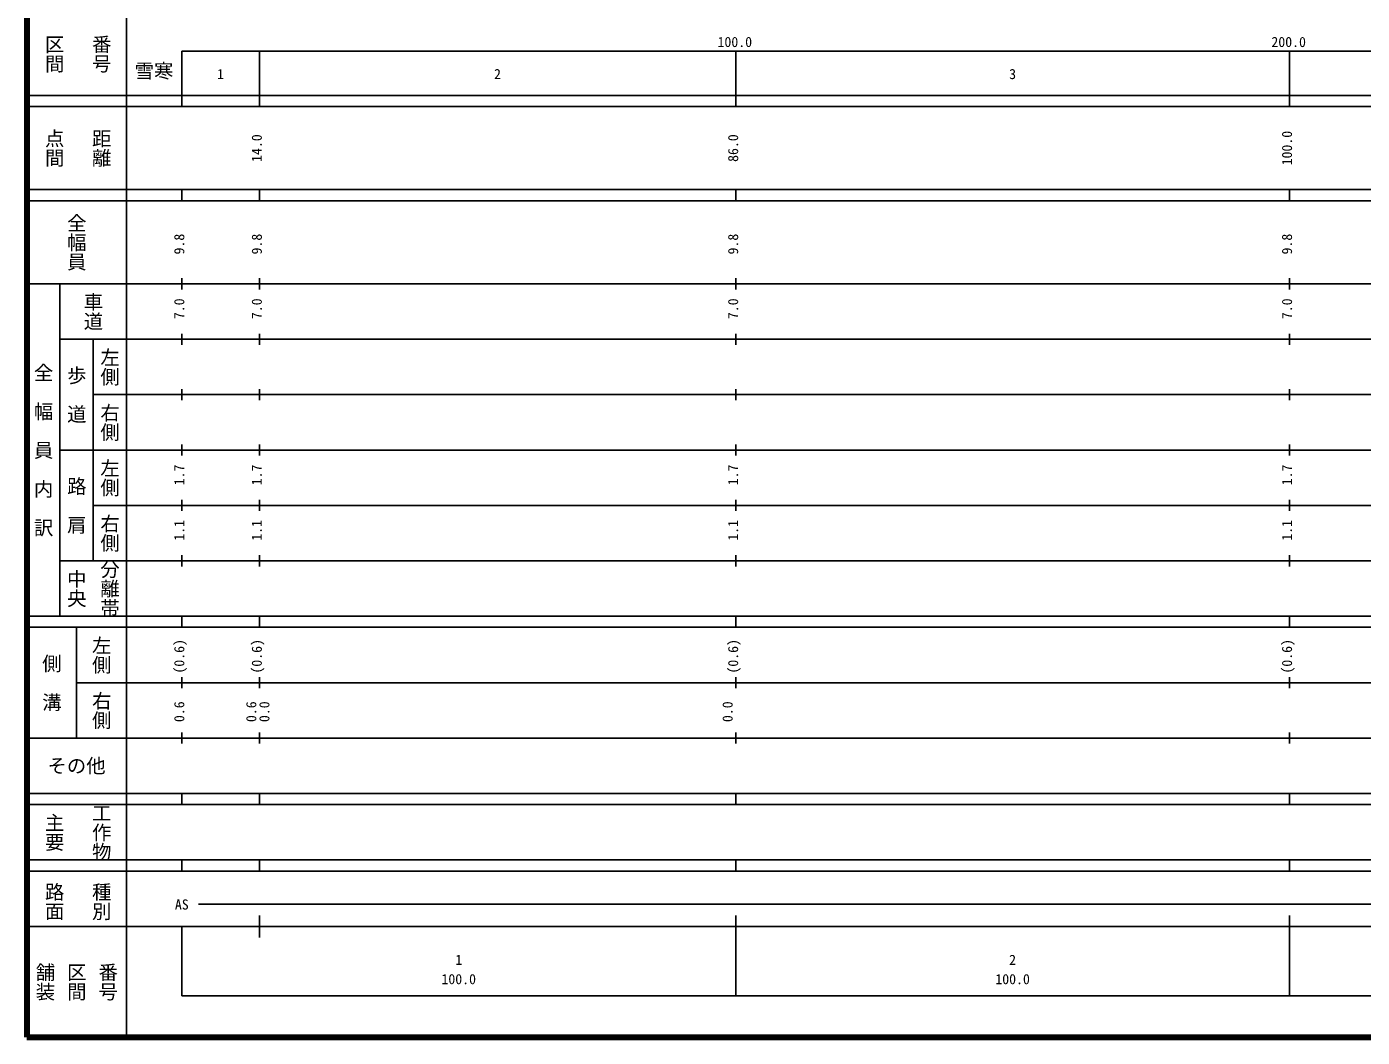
# Model space of a CAD drawing. Units: millimetres on the paper, enlarged 1000 times. Extents: x 40000 to 680000, y 20000 to 380000.
# Drawn here: x 40000 to 281135, y 20000 to 202409 of the extents above; entities that cross this region are included whole.
import ezdxf
from ezdxf.enums import TextEntityAlignment as Align

# ---------------------------------------------------------------- set-up
doc = ezdxf.new("R2010")
doc.units = ezdxf.units.MM
doc.header["$LTSCALE"] = 1000
doc.layers.add('M-TTL', color=2, linetype='Continuous', lineweight=140)
doc.layers.add('M-TTL-BAND', color=7, linetype='Continuous', lineweight=25)
doc.styles.add('@ＭＳ ゴシック', font='')
doc.styles.add('ＭＳ ゴシック', font='')
doc.styles.get('@ＭＳ ゴシック').set_extended_font_data('@MS Gothic')
doc.styles.get('ＭＳ ゴシック').set_extended_font_data('MS Gothic')

msp = doc.modelspace()

# ---------------------------------------------------------------- linework, layer by layer
at = {"layer": 'M-TTL'}
for p, q in [((40000, 380000), (40000, 20000)), ((40000, 20000), (680000, 20000))]:
    msp.add_line(p, q, dxfattribs=at)
at = {"layer": 'M-TTL-BAND'}
for p, q in [((58000, 370000), (58000, 20000)), ((68000, 198000), (579000, 198000)), ((68000, 198000), (68000, 188000)), ((82000, 188000), (82000, 198000)), ((168000, 188000), (168000, 198000)), ((268000, 188000), (268000, 198000)), ((40000, 190000), (579000, 190000)), ((40000, 188000), (579000, 188000)), ((40000, 173000), (579000, 173000)), ((68000, 171000), (68000, 173000)), ((82000, 171000), (82000, 173000)), ((168000, 171000), (168000, 173000)), ((268000, 171000), (268000, 173000)), ((40000, 171000), (579000, 171000)), ((68000, 155000), (68000, 157000)), ((82000, 155000), (82000, 157000)), ((168000, 155000), (168000, 157000)), ((268000, 155000), (268000, 157000)), ((40000, 156000), (579000, 156000)), ((46000, 96000), (46000, 156000)), ((46000, 146000), (579000, 146000)), ((52000, 146000), (52000, 106000)), ((68000, 145000), (68000, 147000)), ((82000, 145000), (82000, 147000)), ((168000, 145000), (168000, 147000)), ((268000, 145000), (268000, 147000)), ((52000, 136000), (579000, 136000)), ((68000, 135000), (68000, 137000)), ((82000, 135000), (82000, 137000)), ((168000, 135000), (168000, 137000)), ((268000, 135000), (268000, 137000)), ((46000, 126000), (579000, 126000)), ((68000, 125000), (68000, 127000)), ((82000, 125000), (82000, 127000)), ((168000, 125000), (168000, 127000)), ((268000, 125000), (268000, 127000)), ((52000, 116000), (579000, 116000)), ((68000, 115000), (68000, 117000)), ((82000, 115000), (82000, 117000)), ((168000, 115000), (168000, 117000)), ((268000, 115000), (268000, 117000)), ((68000, 105000), (68000, 107000)), ((82000, 105000), (82000, 107000)), ((168000, 105000), (168000, 107000)), ((268000, 105000), (268000, 107000)), ((46000, 106000), (579000, 106000)), ((40000, 96000), (579000, 96000)), ((68000, 94000), (68000, 96000)), ((82000, 94000), (82000, 96000)), ((168000, 94000), (168000, 96000)), ((268000, 94000), (268000, 96000)), ((40000, 94000), (579000, 94000)), ((49000, 94000), (49000, 74000)), ((68000, 83000), (68000, 85000)), ((82000, 83000), (82000, 85000)), ((168000, 83000), (168000, 85000)), ((268000, 83000), (268000, 85000)), ((49000, 84000), (579000, 84000)), ((68000, 73000), (68000, 75000)), ((82000, 73000), (82000, 75000)), ((168000, 73000), (168000, 75000)), ((268000, 73000), (268000, 75000)), ((40000, 74000), (579000, 74000)), ((40000, 64000), (579000, 64000)), ((68000, 62000), (68000, 64000)), ((82000, 62000), (82000, 64000)), ((168000, 62000), (168000, 64000)), ((268000, 62000), (268000, 64000)), ((40000, 62000), (579000, 62000)), ((40000, 52000), (579000, 52000)), ((68000, 50000), (68000, 52000)), ((82000, 50000), (82000, 52000)), ((168000, 50000), (168000, 52000)), ((268000, 50000), (268000, 52000)), ((40000, 50000), (579000, 50000)), ((71000, 44000), (565000, 44000)), ((82000, 38000), (82000, 42000)), ((168000, 27500), (168000, 42000)), ((268000, 27500), (268000, 42000)), ((40000, 40000), (579000, 40000)), ((68000, 40000), (68000, 27500)), ((68000, 27500), (579000, 27500))]:
    msp.add_line(p, q, dxfattribs=at)

# ---------------------------------------------------------------- texts
at = {"layer": 'M-TTL-BAND', "style": '@ＭＳ ゴシック'}
for s, p in [('区間', (45000, 197500)), ('番号', (53500, 197500)), ('点間', (45000, 180500)), ('距離', (53500, 180500)), ('全幅員', (49000, 163500)), ('車道', (52000, 151000)), ('左側', (55000, 141000)), ('全\u3000幅\u3000員\u3000内\u3000訳', (43000, 126000)), ('歩\u3000道', (49000, 136000)), ('右側', (55000, 131000)), ('左側', (55000, 121000)), ('路\u3000肩', (49000, 116000)), ('右側', (55000, 111000)), ('中央', (49000, 101000)), ('分離帯', (55000, 101000)), ('左側', (53500, 89000)), ('側\u3000溝', (44500, 84000)), ('右側', (53500, 79000)), ('主要', (45000, 57000)), ('工作物', (53500, 57000)), ('路面', (45000, 44500)), ('種別', (53500, 44500)), ('舗装', (43333, 30000)), ('区間', (49000, 30000)), ('番号', (54667, 30000))]:
    msp.add_text(s, height=2566, rotation=270, dxfattribs=at).set_placement(p, align=Align.MIDDLE_CENTER)
at = {"layer": 'M-TTL-BAND', "style": 'ＭＳ ゴシック'}
for s, p in [('100.0', (167844, 198195)), ('200.0', (267844, 198195)), ('1', (75000, 192405)), ('2', (125000, 192405)), ('3', (218000, 192405)), ('AS', (68000, 42500)), ('1', (118000, 32523)), ('2', (218000, 32523)), ('100.0', (118000, 29033)), ('100.0', (218000, 29033))]:
    msp.add_text(s, height=1833, dxfattribs=at).set_placement(p, align=Align.BOTTOM_CENTER)
for s, p in [('雪寒', (62979, 194420)), ('その他', (49000, 69000))]:
    msp.add_text(s, height=2566, dxfattribs=at).set_placement(p, align=Align.MIDDLE_CENTER)
for s, p in [('100.0', (269000, 180500)), ('14.0', (83000, 180500)), ('86.0', (169000, 180500)), ('9.8', (69000, 163174)), ('9.8', (83000, 163174)), ('9.8', (169000, 163174)), ('9.8', (269000, 163174)), ('7.0', (69000, 151500)), ('7.0', (83000, 151500)), ('7.0', (169000, 151500)), ('7.0', (269000, 151500)), ('1.7', (69000, 121500)), ('1.7', (83000, 121500)), ('1.7', (169000, 121500)), ('1.7', (269000, 121500)), ('1.1', (69000, 111500)), ('1.1', (83000, 111500)), ('1.1', (169000, 111500)), ('1.1', (269000, 111500)), ('(0.6)', (69000, 88764)), ('(0.6)', (83000, 88764)), ('(0.6)', (169000, 88764)), ('(0.6)', (269000, 88764)), ('0.6', (69000, 78764)), ('0.6', (82000, 78764)), ('0.0', (84370, 78764)), ('0.0', (168000, 78764))]:
    msp.add_text(s, height=1833, rotation=90, dxfattribs=at).set_placement(p, align=Align.BOTTOM_CENTER)

doc.saveas('drawing.dxf')
